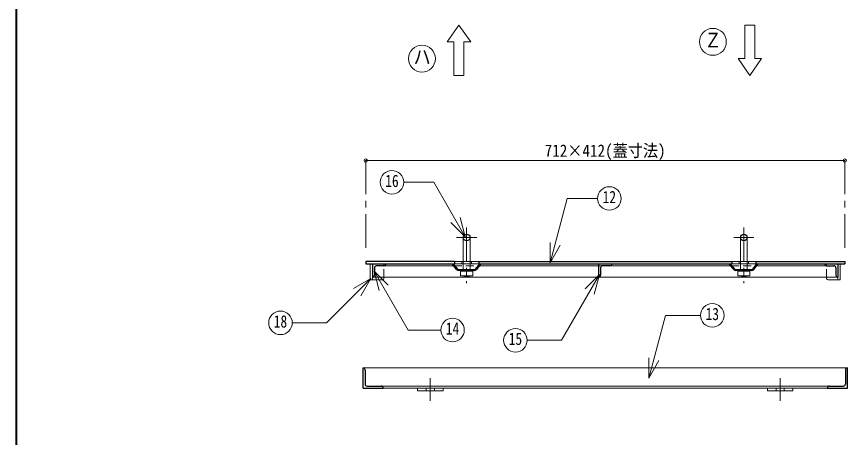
# Model space of a CAD drawing. Units: millimetres at full size, sheet at 1:10; details may follow other scales. Extents: x -2126 to 1924, y -1326 to 1484.
# Drawn here: x -2126 to -891, y 96 to 722 of the extents above; entities that cross this region are included whole.
import ezdxf
from ezdxf.enums import TextEntityAlignment as Align

# ---------------------------------------------------------------- set-up
doc = ezdxf.new("R2010")
doc.units = ezdxf.units.MM
doc.header["$LTSCALE"] = 10
doc.header["$PDMODE"] = 32
doc.header["$PDSIZE"] = 5
doc.linetypes.add('CHAIN1', pattern=[8, 5, -1, 1, -1])
doc.linetypes.add('DASHED1', pattern=[1.8, 1.2, -0.6])
doc.layers.add('0-6_補助線', color=4, linetype='Continuous', lineweight=9)
doc.styles.add('ＭＳ ゴシック', font='')
doc.styles.get('ＭＳ ゴシック').set_extended_font_data('MS Gothic')

msp = doc.modelspace()

# ---------------------------------------------------------------- linework, layer by layer
at = {"layer": '0-6_補助線', "color": 1, "lineweight": 40}
msp.add_line((-2126.22, -1325.95), (-2126.22, 1484.05), dxfattribs=at)
at = {"layer": '0-6_補助線', "color": 7, "lineweight": 18}
for p, q in [((-1468.72, 709.05), (-1486.22, 684.05)), ((-1468.72, 709.05), (-1451.22, 684.05)), ((-1043.72, 709.05), (-1028.72, 709.05)), ((-1043.72, 709.05), (-1043.72, 659.05)), ((-1486.22, 684.05), (-1476.22, 684.05)), ((-1476.22, 634.05), (-1476.22, 684.05)), ((-1036.22, 634.05), (-1053.72, 659.05)), ((-1053.72, 659.05), (-1043.72, 659.05)), ((-1036.22, 634.05), (-1018.72, 659.05)), ((-1476.22, 634.05), (-1461.22, 634.05)), ((-1506.16, 475.16), (-1550.75, 475.16)), ((-1459.27, 393.94), (-1506.16, 475.16)), ((-1333.19, 355.59), (-1307.58, 451.17)), ((-1307.58, 451.17), (-1262.58, 451.17)), ((-1459.27, 393.94), (-1467.03, 422.92)), ((-1459.27, 393.94), (-1480.48, 415.16)), ((-1462.22, 393.05), (-1462.22, 345.55)), ((-1452.22, 393.05), (-1452.22, 345.55)), ((-1333.19, 355.59), (-1333.19, 385.59)), ((-1050.22, 393.05), (-1050.22, 345.55)), ((-1040.22, 393.05), (-1040.22, 345.55)), ((-1333.19, 355.59), (-1318.19, 381.57)), ((-1597.22, 353.25), (-1600.42, 353.25)), ((-1600.42, 353.25), (-1600.42, 330.25)), ((-1475.22, 357.25), (-1464.22, 357.25)), ((-1464.22, 354.05), (-1475.22, 354.05)), ((-1464.22, 357.25), (-1464.22, 354.05)), ((-1450.22, 357.25), (-1439.22, 357.25)), ((-1450.22, 357.25), (-1450.22, 354.05)), ((-1439.22, 354.05), (-1450.22, 354.05)), ((-1063.22, 357.25), (-1052.22, 357.25)), ((-1052.22, 354.05), (-1063.22, 354.05)), ((-1052.22, 357.25), (-1052.22, 354.05)), ((-1038.22, 357.25), (-1027.22, 357.25)), ((-1038.22, 357.25), (-1038.22, 354.05)), ((-1027.22, 354.05), (-1038.22, 354.05)), ((-905.22, 353.25), (-902.02, 353.25)), ((-902.02, 353.25), (-902.02, 330.25)), ((-1597.22, 334.05), (-1597.22, 330.25)), ((-1594.86, 343.25), (-1587.09, 314.27)), ((-1594.86, 343.25), (-1544.16, 255.45)), ((-1594.86, 343.25), (-1573.64, 322.04)), ((-1448.22, 343.05), (-1466.22, 343.05)), ((-1466.22, 336.05), (-1466.22, 343.05)), ((-1461.22, 335.55), (-1466.22, 336.05)), ((-1448.22, 336.05), (-1466.22, 336.05)), ((-1462.22, 344.05), (-1462.22, 343.45)), ((-1457.22, 336.05), (-1461.22, 335.55)), ((-1453.22, 335.55), (-1461.22, 335.55)), ((-1457.22, 343.05), (-1457.22, 336.05)), ((-1453.22, 343.55), (-1448.22, 343.05)), ((-1452.22, 344.05), (-1452.22, 343.45)), ((-1448.22, 336.05), (-1448.22, 343.05)), ((-1259.72, 337.83), (-1316.05, 240.27)), ((-1259.72, 337.83), (-1280.93, 316.62)), ((-1259.72, 337.83), (-1267.48, 308.86)), ((-1036.22, 343.05), (-1054.22, 343.05)), ((-1054.22, 336.05), (-1054.22, 343.05)), ((-1049.22, 335.55), (-1054.22, 336.05)), ((-1036.22, 336.05), (-1054.22, 336.05)), ((-1050.22, 344.05), (-1050.22, 343.45)), ((-1045.22, 336.05), (-1049.22, 335.55)), ((-1041.22, 335.55), (-1049.22, 335.55)), ((-1045.22, 343.05), (-1045.22, 336.05)), ((-1041.22, 343.55), (-1036.22, 343.05)), ((-1040.22, 344.05), (-1040.22, 343.45)), ((-1036.22, 336.05), (-1036.22, 343.05)), ((-905.22, 334.05), (-905.22, 330.25)), ((-1599.47, 332.34), (-1665.64, 266.17)), ((-1599.47, 332.34), (-1625.45, 317.34)), ((-1599.47, 332.34), (-1614.47, 306.36)), ((-1597.22, 330.25), (-1600.42, 330.25)), ((-905.22, 330.25), (-902.02, 330.25)), ((-1186.5, 184.09), (-1161.52, 277.3)), ((-1161.52, 277.3), (-1109.53, 277.3)), ((-1665.64, 266.17), (-1716.46, 266.17)), ((-1544.16, 255.45), (-1495.68, 255.45)), ((-1316.05, 240.27), (-1367.19, 240.27)), ((-1186.5, 184.09), (-1186.5, 214.09)), ((-1186.5, 184.09), (-1171.5, 210.08)), ((-891.22, 199.05), (-1611.22, 199.05)), ((-1584.22, 172.05), (-918.22, 172.05)), ((-1581.22, 169.05), (-921.22, 169.05))]:
    msp.add_line(p, q, dxfattribs=at)
at = {"layer": '0-6_補助線', "linetype": 'CHAIN1'}
for p, q in [((-1607.22, 507.55), (-1607.22, 372.25)), ((-895.22, 507.55), (-895.22, 372.25)), ((-1457.22, 408.05), (-1457.22, 325.05)), ((-1045.22, 408.05), (-1045.22, 325.05)), ((-1442.22, 393.05), (-1472.22, 393.05)), ((-1060.22, 393.05), (-1030.22, 393.05)), ((-1511.22, 150.05), (-1511.22, 184.05)), ((-991.22, 150.05), (-991.22, 184.05))]:
    msp.add_line(p, q, dxfattribs=at)
at = {"layer": '0-6_補助線'}
for p, q in [((-895.22, 507.55), (-1607.22, 507.55)), ((-1580.22, 351.05), (-1476.32, 351.05)), ((-1462.22, 357.25), (-1464.22, 357.25)), ((-1462.22, 354.05), (-1464.22, 354.05)), ((-1450.22, 357.25), (-1452.22, 357.25)), ((-1450.22, 354.05), (-1452.22, 354.05)), ((-1438.12, 351.05), (-1261.22, 351.05)), ((-1244.22, 351.05), (-1064.32, 351.05)), ((-1052.22, 357.25), (-1050.22, 357.25)), ((-1052.22, 354.05), (-1050.22, 354.05)), ((-1040.22, 357.25), (-1038.22, 357.25)), ((-1040.22, 354.05), (-1038.22, 354.05)), ((-1026.12, 351.05), (-922.22, 351.05)), ((-905.22, 334.05), (-1597.22, 334.05)), ((-1580.42, 332.25), (-1580.42, 334.05)), ((-922.02, 332.25), (-922.02, 334.05)), ((-1582.42, 330.25), (-1597.22, 330.25)), ((-920.02, 330.25), (-905.22, 330.25)), ((-1530.22, 165.05), (-1530.22, 169.05)), ((-1530.22, 165.05), (-1492.22, 165.05)), ((-1492.22, 165.05), (-1492.22, 169.05)), ((-1010.22, 165.05), (-1010.22, 169.05)), ((-1010.22, 165.05), (-972.22, 165.05)), ((-972.22, 165.05), (-972.22, 169.05))]:
    msp.add_line(p, q, dxfattribs=at)
at = {"layer": '0-6_補助線', "color": 5, "lineweight": 25}
for p, q in [((-1607.22, 357.25), (-1607.22, 354.05)), ((-1475.22, 357.25), (-1607.22, 357.25)), ((-1607.22, 354.05), (-1475.22, 354.05)), ((-1597.22, 354.05), (-1597.22, 334.05)), ((-1594.22, 348.05), (-1594.22, 337.05)), ((-1580.22, 351.05), (-1591.22, 351.05)), ((-1471.62, 345.17), (-1478.72, 354.05)), ((-1470.45, 346.11), (-1476.79, 354.05)), ((-1475.22, 357.25), (-1475.22, 354.05)), ((-1443.99, 346.11), (-1437.64, 354.05)), ((-1442.81, 345.17), (-1435.72, 354.05)), ((-1439.22, 357.25), (-1063.22, 357.25)), ((-1439.22, 357.25), (-1439.22, 354.05)), ((-1439.22, 354.05), (-1063.22, 354.05)), ((-1261.22, 354.05), (-1261.22, 334.05)), ((-1258.22, 348.05), (-1258.22, 337.05)), ((-1244.22, 351.05), (-1255.22, 351.05)), ((-1059.62, 345.17), (-1066.72, 354.05)), ((-1058.45, 346.11), (-1064.79, 354.05)), ((-1063.22, 357.25), (-1063.22, 354.05)), ((-1031.99, 346.11), (-1025.64, 354.05)), ((-1030.81, 345.17), (-1023.72, 354.05)), ((-1027.22, 357.25), (-895.22, 357.25)), ((-1027.22, 357.25), (-1027.22, 354.05)), ((-1027.22, 354.05), (-895.22, 354.05)), ((-922.22, 351.05), (-911.22, 351.05)), ((-908.22, 348.05), (-908.22, 337.05)), ((-905.22, 354.05), (-905.22, 334.05)), ((-895.22, 357.25), (-895.22, 354.05)), ((-1469.27, 345.55), (-1445.16, 345.55)), ((-1445.16, 344.05), (-1469.27, 344.05)), ((-1057.27, 345.55), (-1033.16, 345.55)), ((-1033.16, 344.05), (-1057.27, 344.05)), ((-1611.22, 169.05), (-1611.22, 199.05)), ((-891.22, 169.05), (-891.22, 199.05)), ((-1608.22, 196.05), (-1608.22, 175.05)), ((-894.22, 196.05), (-894.22, 175.05)), ((-1611.22, 169.05), (-1581.22, 169.05)), ((-1605.22, 172.05), (-1584.22, 172.05)), ((-921.22, 169.05), (-891.22, 169.05)), ((-918.22, 172.05), (-897.22, 172.05))]:
    msp.add_line(p, q, dxfattribs=at)
at = {"layer": '0-6_補助線', "linetype": 'DASHED1'}
for p, q in [((-1597.22, 353.25), (-1580.42, 353.25)), ((-1580.42, 334.05), (-1580.42, 353.25)), ((-1476.32, 351.05), (-1438.12, 351.05)), ((-1462.22, 357.25), (-1452.22, 357.25)), ((-1452.22, 354.05), (-1462.22, 354.05)), ((-1261.22, 351.05), (-1255.22, 351.05)), ((-1064.32, 351.05), (-1026.12, 351.05)), ((-1040.22, 357.25), (-1050.22, 357.25)), ((-1050.22, 354.05), (-1040.22, 354.05)), ((-905.22, 353.25), (-922.02, 353.25)), ((-922.02, 334.05), (-922.02, 353.25)), ((-1462.22, 345.55), (-1462.22, 344.05)), ((-1452.22, 345.55), (-1452.22, 344.05)), ((-1050.22, 345.55), (-1050.22, 344.05)), ((-1040.22, 345.55), (-1040.22, 344.05)), ((-1517.22, 165.05), (-1517.22, 169.05)), ((-1505.22, 165.05), (-1505.22, 169.05)), ((-997.22, 165.05), (-997.22, 169.05)), ((-985.22, 165.05), (-985.22, 169.05))]:
    msp.add_line(p, q, dxfattribs=at)
at = {"layer": '0-6_補助線', "color": 7, "linetype": 'DASHED1', "lineweight": 18}
for p, q in [((-1463.22, 345.55), (-1463.22, 344.05)), ((-1451.22, 345.55), (-1451.22, 344.05)), ((-1051.22, 345.55), (-1051.22, 344.05)), ((-1039.22, 345.55), (-1039.22, 344.05))]:
    msp.add_line(p, q, dxfattribs=at)
at = {"layer": '0-6_補助線', "color": 7, "lineweight": 18}
for points in [[(-1028.72, 709.05), (-1028.72, 659.05), (-1018.72, 659.05)], [(-1461.22, 634.05), (-1461.22, 684.05), (-1451.22, 684.05)], [(-1466.22, 343.05), (-1461.22, 343.55), (-1457.22, 343.05)], [(-1457.22, 343.05), (-1453.22, 343.55), (-1461.22, 343.55)], [(-1448.22, 336.05), (-1453.22, 335.55), (-1457.22, 336.05)], [(-1054.22, 343.05), (-1049.22, 343.55), (-1045.22, 343.05)], [(-1045.22, 343.05), (-1041.22, 343.55), (-1049.22, 343.55)], [(-1036.22, 336.05), (-1041.22, 335.55), (-1045.22, 336.05)]]:
    msp.add_lwpolyline(points, dxfattribs=at)
for centre, radius in [((-1091.22, 684.05), 20), ((-1523.72, 659.05), 20), ((-1568.25, 475.16), 17.5), ((-1245.08, 451.17), 17.5), ((-1092.03, 277.3), 17.5), ((-1733.96, 266.17), 17.5), ((-1478.18, 255.45), 17.5), ((-1384.69, 240.27), 17.5)]:
    msp.add_circle(centre, radius, dxfattribs=at)
at = {"layer": '0-6_補助線', "color": 5, "lineweight": 25}
for centre in [(-1457.22, 393.05), (-1045.22, 393.05)]:
    msp.add_circle(centre, 5, dxfattribs=at)
for centre, radius, start, end in [((-1591.22, 348.05), 3, 90, 180), ((-1580.22, 354.05), 3, 270, 0), ((-1469.27, 347.05), 1.5, 218.65981, 270), ((-1445.16, 347.05), 1.5, 270, 321.34019), ((-1255.22, 348.05), 3, 90, 180), ((-1244.22, 354.05), 3, 270, 0), ((-1057.27, 347.05), 1.5, 218.65981, 270), ((-1033.16, 347.05), 1.5, 270, 321.34019), ((-922.22, 354.05), 3, 180, 270), ((-911.22, 348.05), 3, 0, 90), ((-1597.22, 337.05), 3, 270, 0), ((-1469.27, 347.05), 3, 218.65981, 270), ((-1445.16, 347.05), 3, 270, 321.34019), ((-1261.22, 337.05), 3, 270, 0), ((-1057.27, 347.05), 3, 218.65981, 270), ((-1033.16, 347.05), 3, 270, 321.34019), ((-905.22, 337.05), 3, 180, 270), ((-1611.22, 196.05), 3, 0, 90), ((-891.22, 196.05), 3, 90, 180), ((-1605.22, 175.05), 3, 180, 270), ((-897.22, 175.05), 3, 270, 0), ((-1584.22, 169.05), 3, 0, 90), ((-918.22, 169.05), 3, 90, 180)]:
    msp.add_arc(centre, radius, start, end, dxfattribs=at)
at = {"layer": '0-6_補助線'}
for centre, start, end in [((-1582.42, 332.25), 270, 0), ((-920.02, 332.25), 180, 270)]:
    msp.add_arc(centre, 2, start, end, dxfattribs=at)
at = {"layer": '0-6_補助線', "color": 1}
for p in [(-1607.22, 507.55), (-895.22, 507.55)]:
    msp.add_point(p, dxfattribs=at)

# ---------------------------------------------------------------- texts
at = {"layer": '0-6_補助線', "color": 7, "style": 'ＭＳ ゴシック'}
for s, height, width, p in [('Ｚ', 21.99, 0.85, (-1103.72, 669.05)), ('ハ', 21.99, 0.85, (-1536.22, 644.05)), ('712×412(蓋寸法)', 18.33, 0.9, (-1341.22, 507.55)), ('16', 18.33, 0.8, (-1578.25, 462.66)), ('12', 18.33, 0.8, (-1255.08, 438.67)), ('13', 18.33, 0.8, (-1102.03, 264.8)), ('18', 18.33, 0.8, (-1743.96, 253.67)), ('14', 18.33, 0.8, (-1488.18, 242.95)), ('15', 18.33, 0.8, (-1394.69, 227.77))]:
    msp.add_text(s, height=height, dxfattribs=dict(at, width=width)).set_placement(p, align=Align.BOTTOM_LEFT)

doc.saveas('drawing.dxf')
